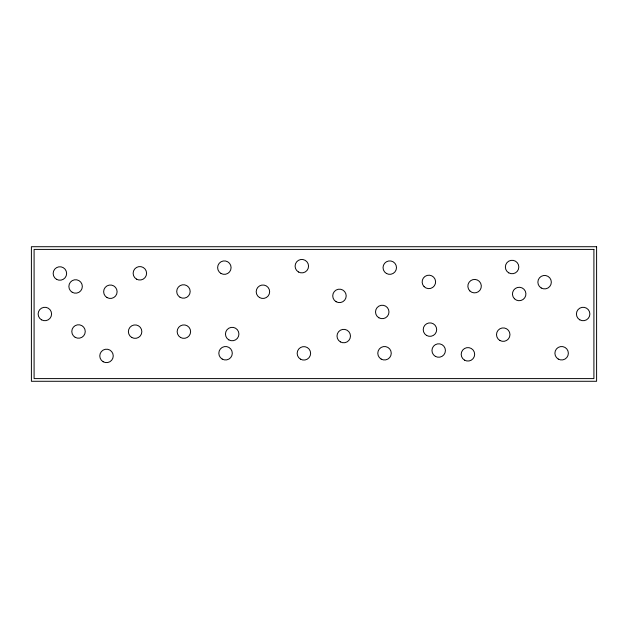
<?xml version="1.0" encoding="UTF-8"?>
<svg xmlns="http://www.w3.org/2000/svg" width="628" height="628" viewBox="0 0 628 628"><rect width="100%" height="100%" fill="white"/><g stroke="black" fill="none" stroke-linecap="round" stroke-linejoin="round"><path stroke-width="0.94" d="M596.6 246.718L31.4 246.718L31.4 381.282L596.6 381.282L596.6 246.718M593.907 249.402L34.093 249.402L34.093 378.598L593.907 378.598L593.907 249.402M41.495 319.825A6.727 6.727 0 0 0 51.582 314A6.727 6.727 0 0 0 41.495 308.175A6.727 6.727 0 0 0 41.495 319.825M579.777 319.825A6.727 6.727 0 0 0 589.873 314A6.727 6.727 0 0 0 579.777 308.175A6.727 6.727 0 0 0 579.777 319.825M180.079 297.295A6.727 6.727 0 0 0 190.174 291.471A6.727 6.727 0 0 0 180.079 285.646A6.727 6.727 0 0 0 180.079 297.295M228.828 339.874A6.727 6.727 0 0 0 238.915 334.041A6.727 6.727 0 0 0 228.828 328.216A6.727 6.727 0 0 0 228.828 339.874M336.098 301.715A6.727 6.727 0 0 0 346.193 295.89A6.727 6.727 0 0 0 336.098 290.058A6.727 6.727 0 0 0 336.098 301.715M426.585 335.446A6.727 6.727 0 0 0 436.68 329.614A6.727 6.727 0 0 0 426.585 323.789A6.727 6.727 0 0 0 426.585 335.446M469.83 290.905A6.727 6.727 0 0 0 481.087 287.891A6.727 6.727 0 0 0 472.845 279.648A6.727 6.727 0 0 0 469.83 290.905M107.011 297.562A6.727 6.727 0 0 0 117.106 291.73A6.727 6.727 0 0 0 107.011 285.905A6.727 6.727 0 0 0 107.011 297.562M75.164 337.315A6.727 6.727 0 0 0 85.251 331.482A6.727 6.727 0 0 0 75.164 325.657A6.727 6.727 0 0 0 75.164 337.315M259.56 297.562A6.727 6.727 0 0 0 269.655 291.73A6.727 6.727 0 0 0 259.56 285.905A6.727 6.727 0 0 0 259.56 297.562M378.888 317.784A6.727 6.727 0 0 0 388.975 311.959A6.727 6.727 0 0 0 378.888 306.126A6.727 6.727 0 0 0 378.888 317.784M499.872 340.462A6.727 6.727 0 0 0 509.967 334.638A6.727 6.727 0 0 0 499.872 328.805A6.727 6.727 0 0 0 499.872 340.462M131.754 337.464A6.727 6.727 0 0 0 141.842 331.631A6.727 6.727 0 0 0 131.754 325.806A6.727 6.727 0 0 0 131.754 337.464M180.519 337.464A6.727 6.727 0 0 0 190.606 331.631A6.727 6.727 0 0 0 180.519 325.806A6.727 6.727 0 0 0 180.519 337.464M300.529 359.177A6.727 6.727 0 0 0 310.617 353.344A6.727 6.727 0 0 0 300.529 347.519A6.727 6.727 0 0 0 300.529 359.177M340.368 341.883A6.727 6.727 0 0 0 350.463 336.059A6.727 6.727 0 0 0 340.368 330.234A6.727 6.727 0 0 0 340.368 341.883M424.12 286.666A6.727 6.727 0 0 0 435.377 283.644A6.727 6.727 0 0 0 427.142 275.409A6.727 6.727 0 0 0 424.12 286.666M103.149 361.744A6.727 6.727 0 0 0 113.244 355.911A6.727 6.727 0 0 0 103.149 350.086A6.727 6.727 0 0 0 103.149 361.744M541.234 288.001A6.727 6.727 0 0 0 551.329 282.176A6.727 6.727 0 0 0 541.234 276.351A6.727 6.727 0 0 0 541.234 288.001M464.563 360.15A6.727 6.727 0 0 0 474.658 354.318A6.727 6.727 0 0 0 464.563 348.493A6.727 6.727 0 0 0 464.563 360.15M298.465 271.987A6.727 6.727 0 0 0 308.552 266.162A6.727 6.727 0 0 0 298.465 260.33A6.727 6.727 0 0 0 298.465 271.987M56.528 279.319A6.727 6.727 0 0 0 66.623 273.486A6.727 6.727 0 0 0 56.528 267.661A6.727 6.727 0 0 0 56.528 279.319M136.504 279.122A6.727 6.727 0 0 0 146.591 273.298A6.727 6.727 0 0 0 136.504 267.465A6.727 6.727 0 0 0 136.504 279.122M558.268 359.075A6.727 6.727 0 0 0 568.356 353.242A6.727 6.727 0 0 0 558.268 347.417A6.727 6.727 0 0 0 558.268 359.075M508.727 272.842A6.727 6.727 0 0 0 518.822 267.018A6.727 6.727 0 0 0 508.727 261.185A6.727 6.727 0 0 0 508.727 272.842M381.157 359.075A6.727 6.727 0 0 0 391.252 353.242A6.727 6.727 0 0 0 381.157 347.417A6.727 6.727 0 0 0 381.157 359.075M222.194 359.075A6.727 6.727 0 0 0 232.289 353.242A6.727 6.727 0 0 0 222.194 347.417A6.727 6.727 0 0 0 222.194 359.075M72.236 292.287A6.727 6.727 0 0 0 82.331 286.462A6.727 6.727 0 0 0 72.236 280.63A6.727 6.727 0 0 0 72.236 292.287M220.993 273.455A6.727 6.727 0 0 0 231.088 267.63A6.727 6.727 0 0 0 220.993 261.798A6.727 6.727 0 0 0 220.993 273.455M386.401 273.455A6.727 6.727 0 0 0 396.488 267.63A6.727 6.727 0 0 0 386.401 261.798A6.727 6.727 0 0 0 386.401 273.455M435.322 356.343A6.727 6.727 0 0 0 445.417 350.518A6.727 6.727 0 0 0 435.322 344.694A6.727 6.727 0 0 0 435.322 356.343M514.434 298.747A6.727 6.727 0 0 0 525.691 295.725A6.727 6.727 0 0 0 517.448 287.491A6.727 6.727 0 0 0 514.434 298.747"/></g></svg>
